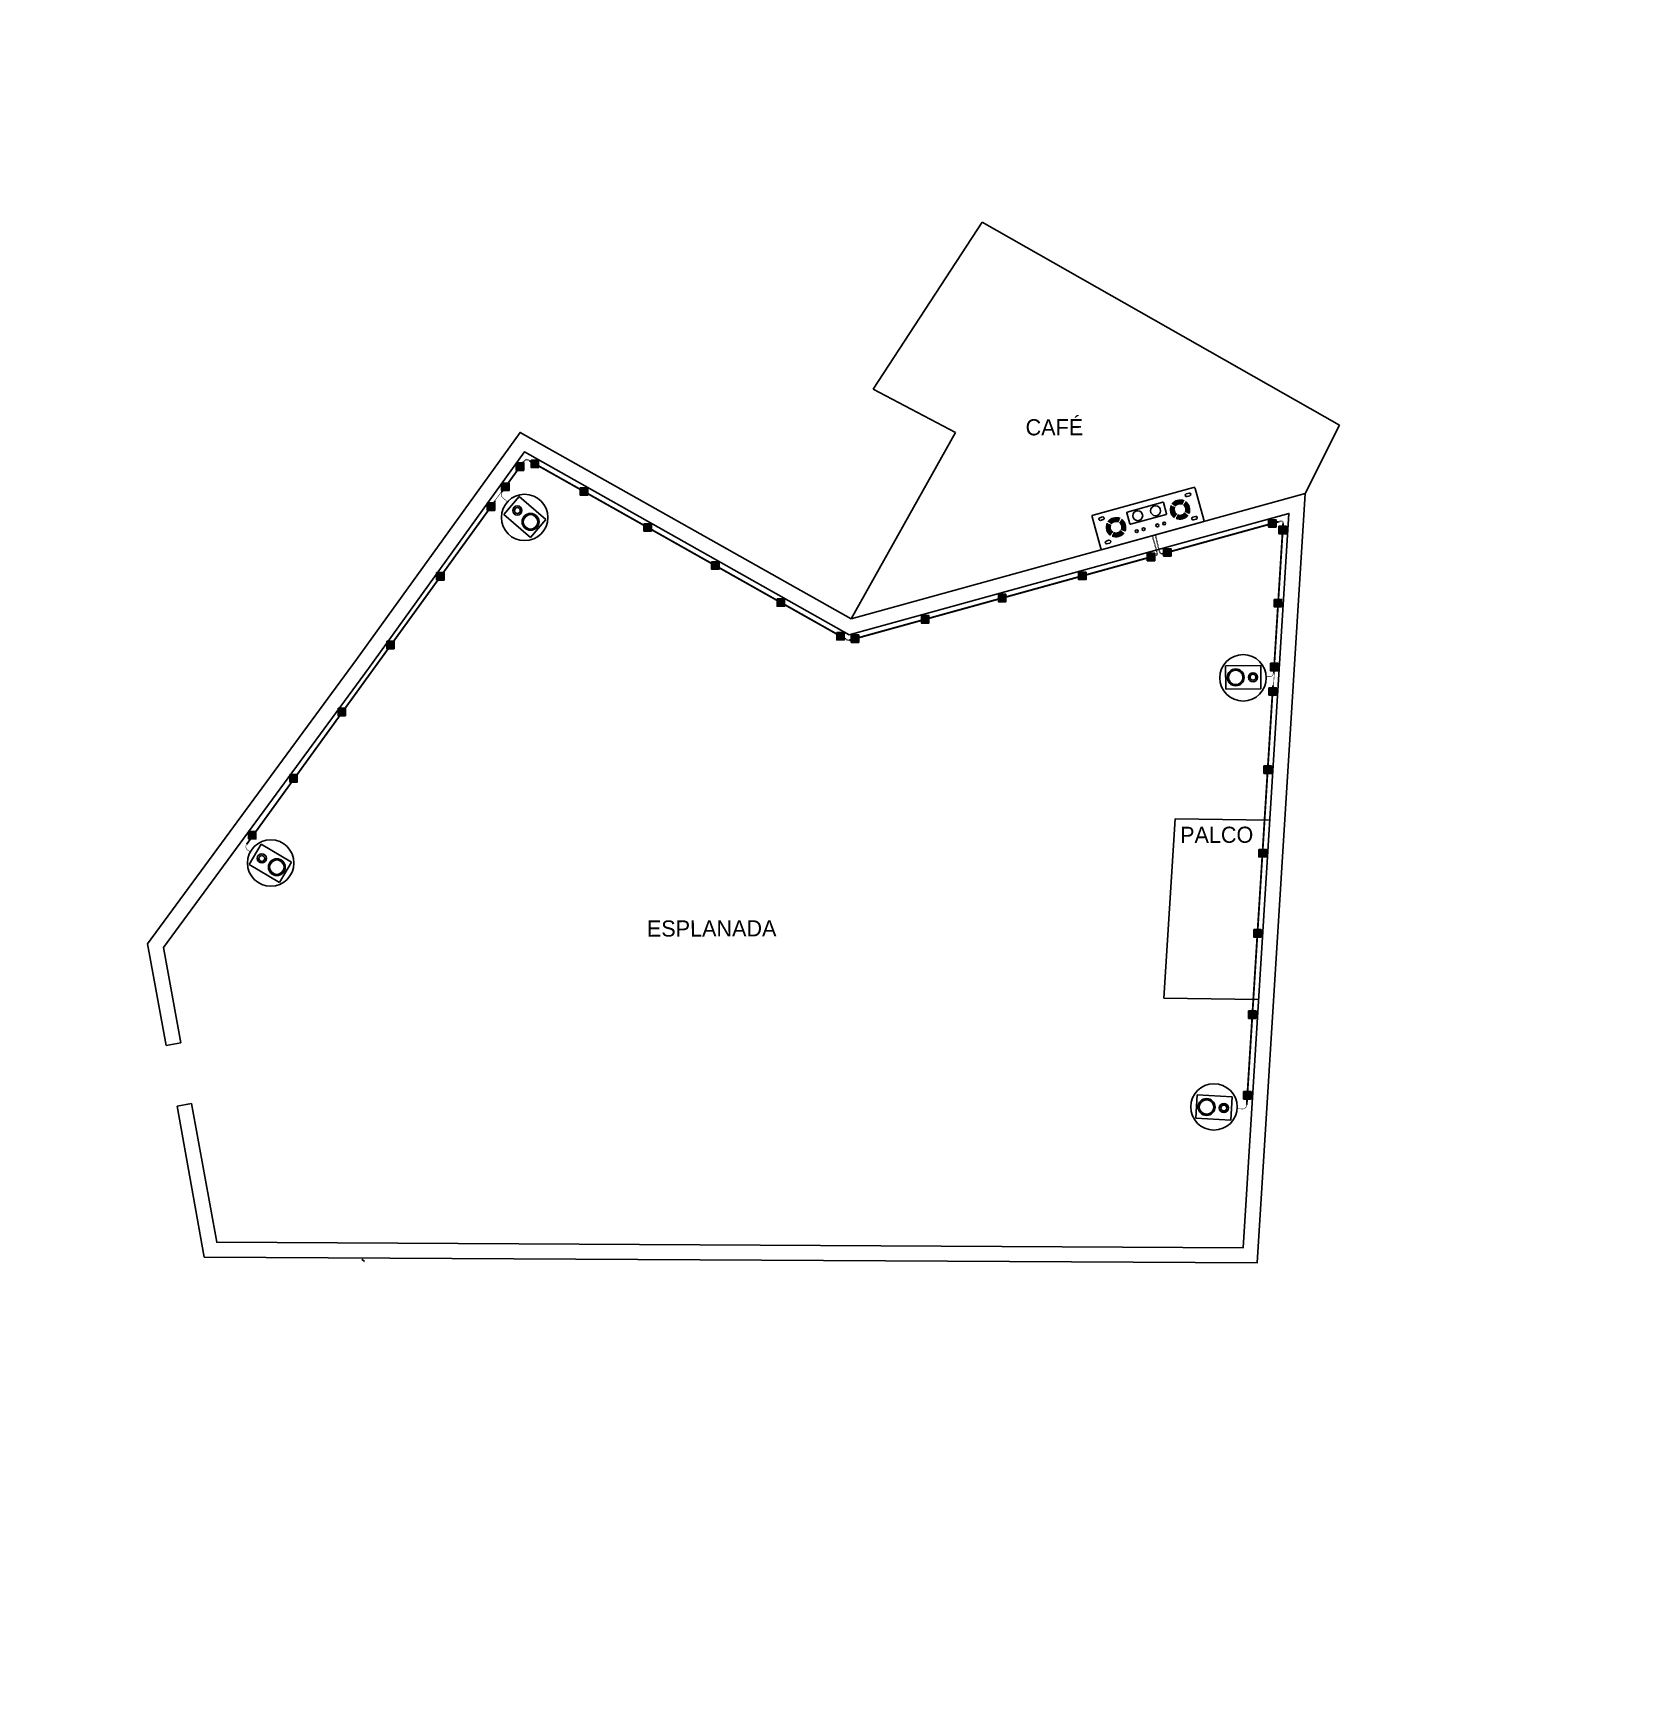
# Model space of a CAD drawing. Header units: millimetres. Extents: x -2296 to 86409, y -5695 to 18347.
# Drawn here: x -2296 to 18973, y -5695 to 16405 of the extents above.
import ezdxf

# ---------------------------------------------------------------- set-up
doc = ezdxf.new("R2010")
doc.units = ezdxf.units.MM
for name, color, linetype in [('Amplificador Dayton 300', 190, 'Continuous'), ('foto', 7, 'Continuous'), ('LINE_LEFT', 170, 'Continuous'), ('Line_RIGHT', 1, 'Continuous'), ('tubagem', 7, 'Continuous')]:
    doc.layers.add(name, color=color, linetype=linetype)
doc.styles.add('Standar', font='GOTHIC.TTF', dxfattribs={"height": 1.35})

# ---------------------------------------------------------------- blocks, each defined once
blk = doc.blocks.new('A$Caec79273')
for p, q in [((2757, 14423), (3048, 17080)), ((3048, 17080), (8552, 16811)), ((8552, 15788), (8552, 16811)), ((4003, 14402), (2757, 14423)), ((3878, 11542), (4003, 14402)), ((10103, 11667), (8963, 11110)), ((9913, 8897), (8963, 11110)), ((11053, 9453), (9913, 8897)), ((-1737, 2299), (-1578, 2420)), ((-1239, 1640), (-1080, 1761))]:
    blk.add_line(p, q)
for points in [[(-1239, 1640), (0, 0), (12627, 6294), (8552, 15788), (3878, 11542)], [(-1080, 1761), (59, 253), (12369, 6389), (8479, 15451), (3951, 11338)], [(3878, 11542), (-1209, 11773), (-1790, 8066)], [(3951, 11338), (-1039, 11565), (-1593, 8035)], [(-1790, 8068), (-2573, 3405), (-1737, 2299)], [(-1593, 8035), (-2361, 3457), (-1578, 2420)]]:
    blk.add_lwpolyline(points)
at = {"color": 8, "linetype": 'Continuous', "lineweight": -3, "style": 'Standar'}
for s, p in [('CAFÉ', (4857, 14793)), ('PALCO', (9169, 10852)), ('ESPLANADA', (3357, 6508))]:
    blk.add_text(s, height=216.3, rotation=26.9392, dxfattribs=at).set_placement(p)
blk = doc.blocks.new('*U9')
at = {"color": 0, "linetype": 'Continuous'}
for p, q in [((-0.16, 0.205), (-0.16, -0.274)), ((0.16, 0.205), (-0.16, 0.205)), ((0.16, -0.274), (0.16, 0.205)), ((-0.16, -0.274), (0.16, -0.274))]:
    blk.add_line(p, q, dxfattribs=at)
for centre, radius in [((0, 0.099), 0.0622), ((0, 0.099), 0.0399), ((0, -0.137), 0.115), ((0, -0.137), 0.0983)]:
    blk.add_circle(centre, radius, dxfattribs=at)
blk = doc.blocks.new('*U10')
at = {"color": 0, "linetype": 'Continuous'}
for p, q in [((-0.16, 0.205), (-0.16, -0.274)), ((0.16, 0.205), (-0.16, 0.205)), ((0.16, -0.274), (0.16, 0.205)), ((-0.16, -0.274), (0.16, -0.274))]:
    blk.add_line(p, q, dxfattribs=at)
for centre, radius in [((0, 0.099), 0.0622), ((0, 0.099), 0.0399), ((0, -0.137), 0.115), ((0, -0.137), 0.0983)]:
    blk.add_circle(centre, radius, dxfattribs=at)
blk = doc.blocks.new('*U11')
at = {"color": 0, "linetype": 'Continuous'}
for p, q in [((-0.16, 0.205), (-0.16, -0.274)), ((0.16, 0.205), (-0.16, 0.205)), ((0.16, -0.274), (0.16, 0.205)), ((-0.16, -0.274), (0.16, -0.274))]:
    blk.add_line(p, q, dxfattribs=at)
for centre, radius in [((0, 0.099), 0.0622), ((0, 0.099), 0.0399), ((0, -0.137), 0.115), ((0, -0.137), 0.0983)]:
    blk.add_circle(centre, radius, dxfattribs=at)
blk = doc.blocks.new('*U12')
at = {"color": 0, "linetype": 'Continuous'}
for p, q in [((-0.16, 0.205), (-0.16, -0.274)), ((0.16, 0.205), (-0.16, 0.205)), ((0.16, -0.274), (0.16, 0.205)), ((-0.16, -0.274), (0.16, -0.274))]:
    blk.add_line(p, q, dxfattribs=at)
for centre, radius in [((0, 0.099), 0.0622), ((0, 0.099), 0.0399), ((0, -0.137), 0.115), ((0, -0.137), 0.0983)]:
    blk.add_circle(centre, radius, dxfattribs=at)
blk = doc.blocks.new('amplificador Dayton 300')
at = {"layer": 'Amplificador Dayton 300'}
for p, q in [((-204, 649), (-204, 609)), ((-164, 649), (-164, 609)), ((136, 649), (136, 609)), ((176, 649), (176, 609)), ((-204, -651), (-204, -611)), ((-164, -651), (-164, -611)), ((136, -651), (136, -611)), ((176, -651), (176, -611))]:
    blk.add_line(p, q, dxfattribs=at)
for points in [[(-244, 749), (216, 749, -0.414214), (236, 729), (236, -731, -0.414214), (216, -751), (-244, -751, -0.414214), (-264, -731), (-264, 729, -0.414214)], [(-170, 266), (-7, 266, -0.414214), (0, 259), (0, -259, -0.414214), (-7, -266), (-170, -266, -0.414214), (-177, -259), (-177, 259, -0.414214)]]:
    blk.add_lwpolyline(points, format="xyb", close=True, dxfattribs=at)
for centre, radius in [((-89, 130), 70), ((116, 199), 20), ((116, 99), 20), ((-89, -130), 70), ((116, -101), 20), ((116, -201), 20)]:
    blk.add_circle(centre, radius, dxfattribs=at)
for centre, radius, start, end in [((-184, 649), 20, 0, 180), ((-184, 609), 20, 180, 0), ((-13, 465), 135, 140, 220), ((-13, 465), 126, 140, 220), ((-13, 465), 118, 140, 220), ((-13, 465), 109, 140, 220), ((-13, 465), 100, 140, 220), ((-13, 465), 91.6, 140, 220), ((-13, 465), 135, 50, 130), ((-13, 465), 82.9, 140, 220), ((-13, 465), 126, 50, 130), ((-13, 465), 118, 50, 130), ((-13, 465), 109, 50, 130), ((-13, 465), 100, 50, 130), ((-13, 465), 91.6, 50, 130), ((-13, 465), 82.9, 50, 130), ((-13, 465), 82.9, 320, 40), ((-13, 465), 91.6, 320, 40), ((-13, 465), 100, 320, 40), ((-13, 465), 109, 320, 40), ((-13, 465), 118, 320, 40), ((-13, 465), 126, 320, 40), ((-13, 465), 135, 320, 40), ((156, 649), 20, 0, 180), ((156, 609), 20, 180, 0), ((-13, 465), 135, 230, 310), ((-13, 465), 126, 230, 310), ((-13, 465), 118, 230, 310), ((-13, 465), 109, 230, 310), ((-13, 465), 100, 230, 310), ((-13, 465), 91.6, 230, 310), ((-13, 465), 82.9, 230, 310), ((-13, -467), 135, 140, 220), ((-13, -467), 126, 140, 220), ((-13, -467), 118, 140, 220), ((-13, -467), 109, 140, 220), ((-13, -467), 100, 140, 220), ((-13, -467), 91.6, 140, 220), ((-13, -467), 135, 50, 130), ((-13, -467), 82.9, 140, 220), ((-13, -467), 126, 50, 130), ((-13, -467), 118, 50, 130), ((-13, -467), 109, 50, 130), ((-13, -467), 100, 50, 130), ((-13, -467), 91.6, 50, 130), ((-13, -467), 82.9, 50, 130), ((-13, -467), 82.9, 320, 40), ((-13, -467), 91.6, 320, 40), ((-13, -467), 100, 320, 40), ((-13, -467), 109, 320, 40), ((-13, -467), 118, 320, 40), ((-13, -467), 126, 320, 40), ((-13, -467), 135, 320, 40), ((-184, -611), 20, 0, 180), ((-184, -651), 20, 180, 0), ((-13, -467), 135, 230, 310), ((-13, -467), 126, 230, 310), ((-13, -467), 118, 230, 310), ((-13, -467), 109, 230, 310), ((-13, -467), 100, 230, 310), ((-13, -467), 91.6, 230, 310), ((-13, -467), 82.9, 230, 310), ((156, -611), 20, 0, 180), ((156, -651), 20, 180, 0)]:
    blk.add_arc(centre, radius, start, end, dxfattribs=at)
blk = doc.blocks.new('acessorio tubo vd')
at = {"layer": 'tubagem'}
h = blk.add_hatch(color=256, dxfattribs=at)
h.dxf.hatch_style = 1
h.paths.add_polyline_path([(9350, 7876), (9350, 7776), (9450, 7776), (9450, 7876)])
blk.add_lwpolyline([(9350, 7876), (9450, 7876), (9450, 7776), (9350, 7776)], close=True, dxfattribs=at)

msp = doc.modelspace()

# ---------------------------------------------------------------- linework, layer by layer
at = {"layer": 'foto'}
msp.add_line((2112.507, -28.896), (2145.2, -60.643), dxfattribs=at)
at = {"layer": 'LINE_LEFT', "const_width": 7}
for points in [[(4363.912, 10663.083), (4347.564, 10672.195), (4334.9, 10678.592), (4324.978, 10682.168), (4316.856, 10682.817), (4309.592, 10680.433), (4302.244, 10674.909), (4293.871, 10666.139), (4283.529, 10654.017)], [(14396.88, 9849.363), (14414.031, 9851.995), (14427.009, 9853.566), (14436.509, 9853.78), (14443.225, 9852.342), (14447.852, 9848.956), (14451.085, 9843.327), (14453.617, 9835.16), (14456.144, 9824.16)], [(12709.918, 9668.826), (12735.067, 9581.675), (12753.512, 9516.076), (12765.711, 9468.834), (12772.123, 9436.753), (12773.208, 9416.637), (12769.424, 9405.29), (12761.23, 9399.517), (12749.086, 9396.122)], [(12741.989, 9677.683), (12761.823, 9591.515), (12777.188, 9526.832), (12789.231, 9480.644), (12799.095, 9449.959), (12807.925, 9431.786), (12816.866, 9423.133), (12827.062, 9421.009), (12839.658, 9422.424)]]:
    msp.add_lwpolyline(points, dxfattribs=at)
for points in [[(3988.631, 10249.397, 0.375764313), (3998.864, 10177.677), (4063.282, 10122.287)], [(8645.599, 8260.655), (8634.408, 8261.115, -0.007206941), (8634.335, 8261.119), (8627.489, 8261.598, -0.01883403), (8627.3, 8261.618), (8621.738, 8262.432, -0.031854026), (8621.423, 8262.499), (8616.555, 8263.86, -0.036613626), (8616.207, 8263.985), (8611.443, 8266.106, -0.02846677), (8611.188, 8266.238), (8605.939, 8269.334, -0.015607323), (8605.806, 8269.418), (8599.482, 8273.7, -0.005764606), (8599.434, 8273.733), (8588.025, 8281.849)], [(14232.12, 7776.793), (14277.864, 7778.475, 0.356588031), (14330.112, 7824.467)]]:
    msp.add_lwpolyline(points, format="xyb", dxfattribs=at)
at = {"layer": 'LINE_LEFT'}
for centre in [(4292.918, 9912.325), (13921.277, 7762.904)]:
    msp.add_circle(centre, 311.154, dxfattribs=at)
at = {"layer": 'Line_RIGHT'}
msp.add_line((681.155, 5395.028), (681.155, 5395.028), dxfattribs=at)
at = {"layer": 'Line_RIGHT', "const_width": 7}
for points in [[(4368.921, 10673.279), (4352.572, 10682.391, 0.010181773), (4352.213, 10682.582), (4339.549, 10688.979, 0.030462467), (4338.431, 10689.46), (4328.509, 10693.037, 0.066646312), (4325.914, 10693.597), (4317.792, 10694.246, 0.099553779), (4313.877, 10693.779), (4306.613, 10691.395, 0.082053034), (4303.723, 10689.887), (4296.375, 10684.363, 0.04098762), (4295.152, 10683.276), (4286.778, 10674.506, 0.013997724), (4286.403, 10674.09), (4276.061, 10661.968)], [(14395.916, 9861.318), (14413.067, 9863.95, -0.007960742), (14413.382, 9863.993), (14426.361, 9865.564, -0.024487142), (14427.337, 9865.634), (14436.837, 9865.848, -0.058433508), (14439.156, 9865.629), (14445.872, 9864.19, -0.105574058), (14449.683, 9862.482), (14454.311, 9859.096, -0.104830492), (14457.077, 9856.006), (14460.31, 9850.378, -0.05521398), (14461.189, 9848.359), (14463.722, 9840.192, -0.018727656), (14463.916, 9839.469), (14466.443, 9828.469)], [(567.318, 5531.919, 0.445544382), (583.889, 5451.822), (617.922, 5431.95)], [(13970.519, 2040.137, -0.432984495), (13912.671, 1984.551), (13840.464, 1988.292)]]:
    msp.add_lwpolyline(points, format="xyb", dxfattribs=at)
for points in [[(3985.131, 10260.756), (3892.486, 10133.254)], [(12699.712, 9666.007), (12726.078, 9576.757), (12744.252, 9512.103), (12756.187, 9465.815), (12762.291, 9435.109), (12763.173, 9417.87), (12761.027, 9411.563), (12756.905, 9408.685), (12746.399, 9405.755)], [(12751.734, 9679.926), (12771.56, 9593.792), (12786.892, 9529.25), (12798.837, 9483.438), (12808.399, 9453.693), (12816.148, 9437.744), (12821.74, 9432.333), (12827.536, 9431.125), (12838.542, 9432.361)], [(8645.475, 8271.273), (8636.756, 8271.631), (8629.91, 8272.111), (8624.348, 8272.924), (8619.48, 8274.285), (8614.716, 8276.407), (8609.467, 8279.502), (8603.143, 8283.784), (8595.155, 8289.467)], [(14340.648, 7830.89), (14328.873, 7642.808)]]:
    msp.add_lwpolyline(points, dxfattribs=at)
at = {"layer": 'Line_RIGHT'}
for centre in [(889.936, 5280.87), (13531.154, 2012.133)]:
    msp.add_circle(centre, 311.154, dxfattribs=at)
at = {"layer": 'tubagem', "const_width": 25}
for points in [[(4281.059, 10660.646), (3983.05, 10250.513)], [(8592.785, 8283.855), (4361.442, 10669.712)], [(3899.439, 10135.442), (567.318, 5531.919)], [(12837.2, 9423.968), (14398.94, 9855.282)], [(14458.204, 9830.079), (14332.464, 7821.594)], [(8643.106, 8265.661), (12749.086, 9399.633)], [(14322.444, 7661.549), (13970.519, 2040.137)]]:
    msp.add_lwpolyline(points, dxfattribs=at)

# ---------------------------------------------------------------- block references
at = {"rotation": 333.1898496575804}
msp.add_blockref('A$Caec79273', (0, 0), dxfattribs=at)
at = {"layer": 'Amplificador Dayton 300', "xscale": 0.9548165224923929, "yscale": 0.9548165224923929, "zscale": 0.9548165224923929, "rotation": 285.4388579383552}
msp.add_blockref('amplificador Dayton 300', (12651.941, 9886.885), dxfattribs=at)
at = {"layer": 'LINE_LEFT', "linetype": 'Continuous'}
for name, p, xscale, yscale, zscale, rotation in [('*U9', (4269.831, 9941.002), 985.2901051008268, 985.2901051008268, 985.2901051008268, 49.30926846456935), ('*U12', (13957.434, 7769.831), -985.2901051008258, 985.2901051008259, 985.2901051008264, 270.3745136545012)]:
    msp.add_blockref(name, p, dxfattribs=dict(at, xscale=xscale, yscale=yscale, zscale=zscale, rotation=rotation))
at = {"layer": 'Line_RIGHT', "linetype": 'Continuous'}
for name, p, xscale, yscale, zscale, rotation in [('*U10', (855.299, 5293.346), -985.2901051008259, 985.2901051008262, 985.2901051008264, 59.71937117737199), ('*U11', (13566.921, 2003.41), 985.2901051008272, 985.2901051008272, 985.2901051008272, 266.7657363335228)]:
    msp.add_blockref(name, p, dxfattribs=dict(at, xscale=xscale, yscale=yscale, zscale=zscale, rotation=rotation))
at = {"layer": 'tubagem'}
for p in [(-5169.403, 2766.038), (-4969.08, 2804.481), (-5365.596, 2496.028), (-4311.178, 2433.52), (-5557.931, 2231.327), (-3457.679, 1952.272), (4914.097, 2006.183), (5052.325, 1917.761), (-2551.215, 1441.16), (3287.076, 1556.839), (3506.426, 1617.418), (-6236.941, 1296.841), (2366.836, 1302.691), (1293.66, 1006.306), (-1673.459, 946.234), (4988.125, 938.554), (261.475, 721.242), (-6905.91, 376.173), (-873.464, 495.154), (-679.745, 461.3), (4937.414, 82.245), (4916.906, -245.336), (-7558.175, -521.506), (-8203.479, -1409.604), (4851.301, -1293.262), (-8757.729, -2172.39), (4781.143, -2413.92), (4713.884, -3488.26), (4645.724, -4577.012), (4577.999, -5658.796)]:
    msp.add_blockref('acessorio tubo vd', p, dxfattribs=at)

doc.saveas('drawing.dxf')
